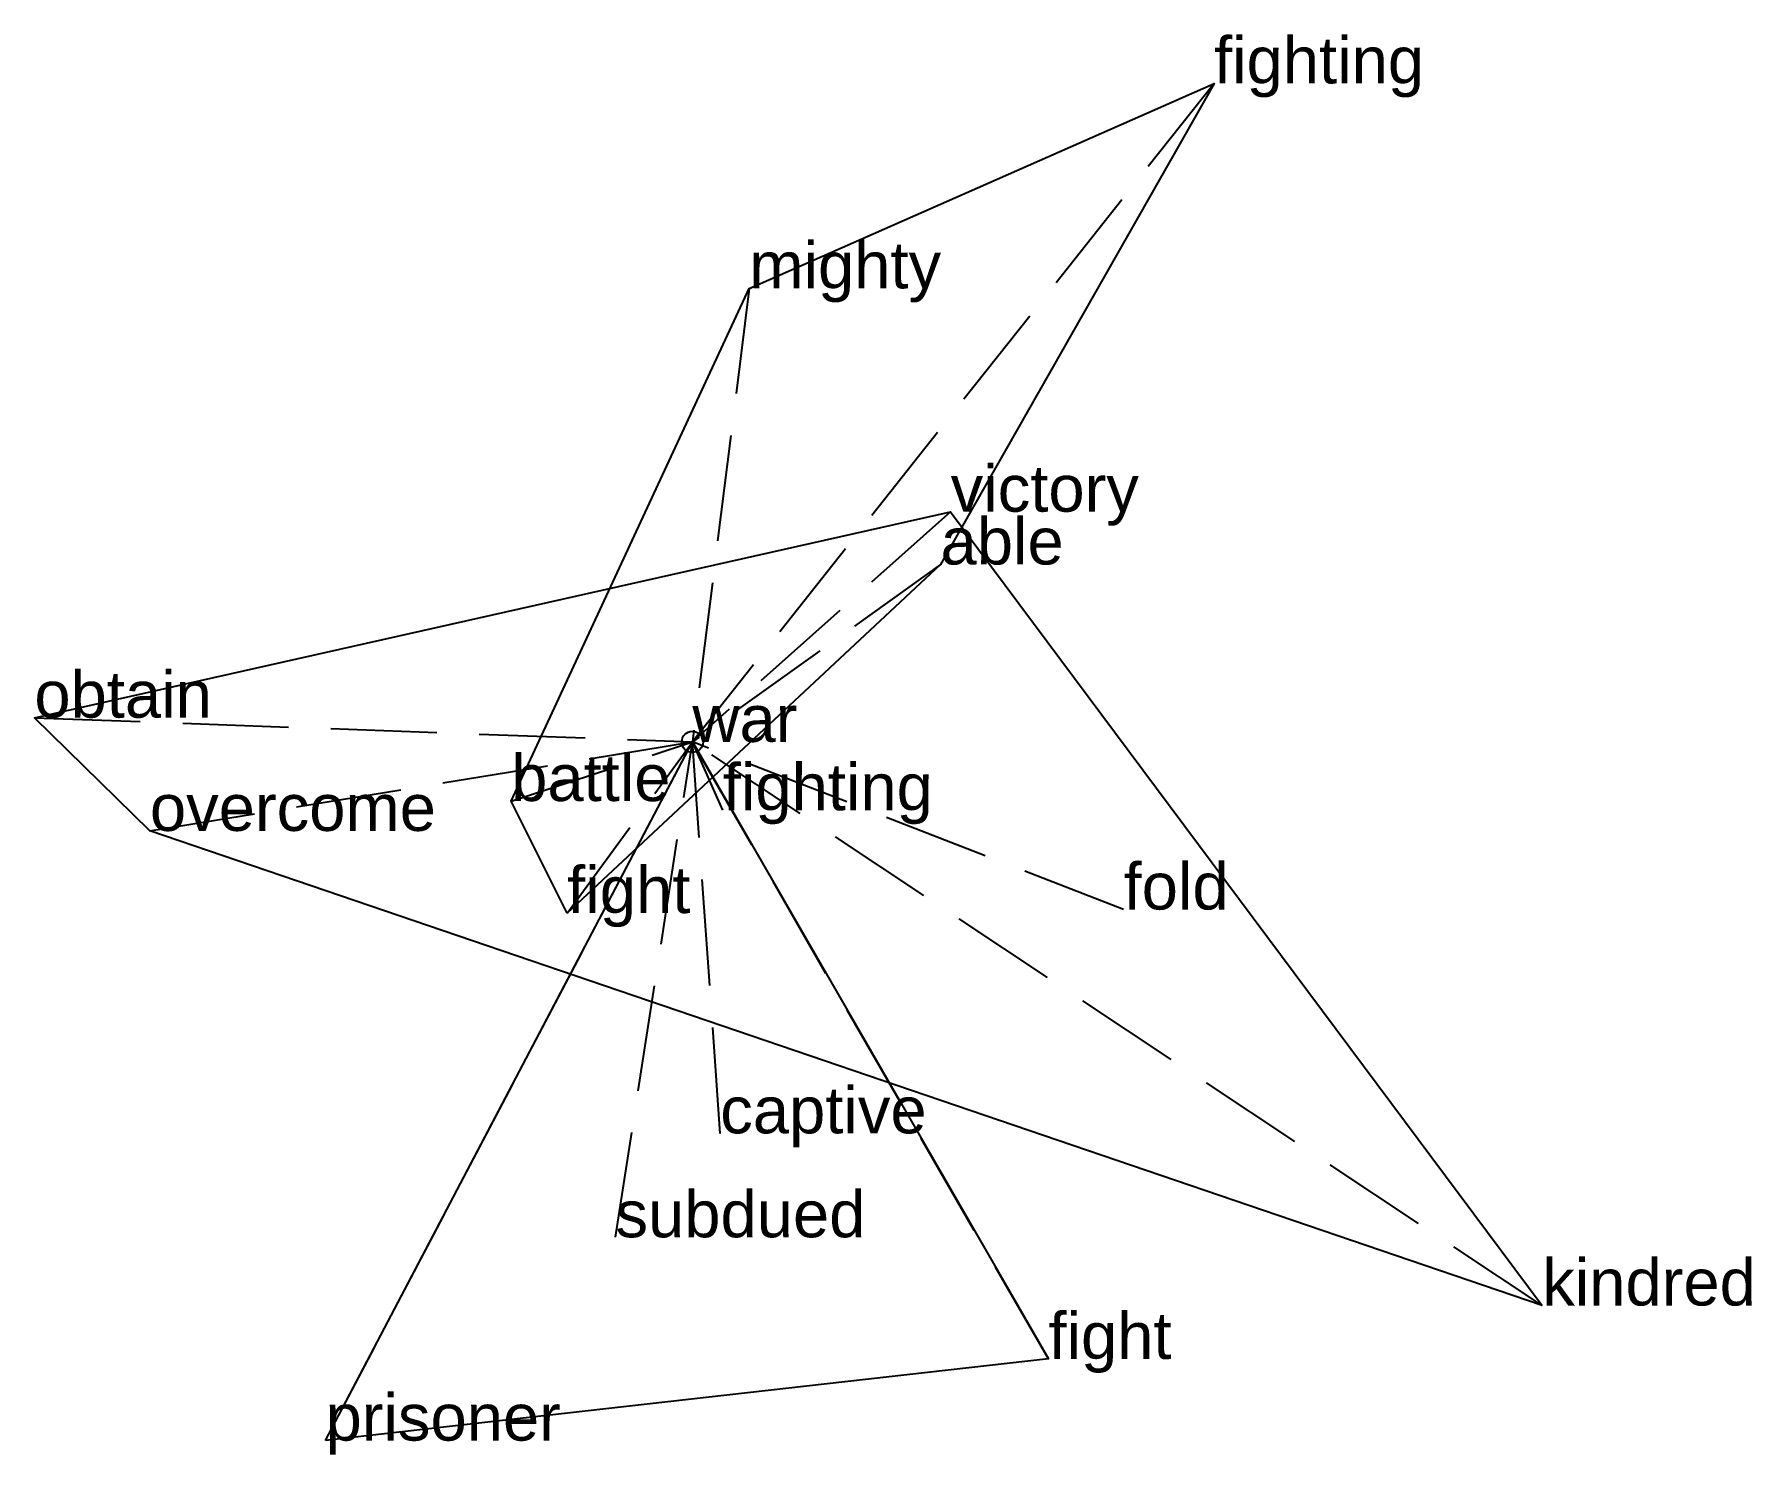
# Model space of a CAD drawing. Extents: x -1.55 to 2.5, y -1.68 to 1.67.
import ezdxf

# ---------------------------------------------------------------- set-up
doc = ezdxf.new("R2010")
doc.units = 0
doc.linetypes.add('DASHED2', pattern=[0.3, 0.25, -0.05])
for name, color, linetype in [('TEXT_nt', 1, 'CONTINUOUS'), ('TEXT_ot', 1, 'CONTINUOUS'), ('TEXT_q', 1, 'CONTINUOUS')]:
    doc.layers.add(name, color=color, linetype=linetype)
doc.styles.get("Standard").update_dxf_attribs({"font": 'arial.ttf'})

# ---------------------------------------------------------------- blocks, each defined once
blk = doc.blocks.new('ot-war')
at = {"layer": 'LINES_ot', "linetype": 'DASHED2'}
for p in [(1.2301, 1.5534), (0.134, 1.0699), (0.5852, 0.4186), (-0.4276, -0.1395), (-0.2953, -0.4038), (0, 0)]:
    blk.add_line(p, (0, 0), dxfattribs=at)
at = {"layer": 'ORIGIN_ot'}
blk.add_circle((0, 0), 0.025, dxfattribs=at)
at = {"layer": 'TEXT_ot'}
for s, p in [('fighting', (1.2301, 1.5534)), ('mighty', (0.134, 1.0699)), ('able', (0.5852, 0.4186)), ('war', (0, 0)), ('battle', (-0.4276, -0.1395)), ('fight', (-0.2953, -0.4038))]:
    blk.add_text(s, height=0.11, dxfattribs=at).set_placement(p)
blk = doc.blocks.new('nt-war')
at = {"layer": 'LINES_nt', "linetype": 'DASHED2'}
for p in [(0.609, 0.5431), (-1.552, 0.0572), (-1.2795, -0.2099), (0, 0), (1.0169, -0.3954), (2.0041, -1.3295)]:
    blk.add_line(p, (0, 0), dxfattribs=at)
at = {"layer": 'ORIGIN_nt'}
blk.add_circle((0, 0), 0.025, dxfattribs=at)
at = {"layer": 'TEXT_nt'}
for s, p in [('victory', (0.609, 0.5431)), ('obtain', (-1.552, 0.0572)), ('war', (0, 0)), ('overcome', (-1.2795, -0.2099)), ('fold', (1.0169, -0.3954)), ('kindred', (2.0041, -1.3295))]:
    blk.add_text(s, height=0.11, dxfattribs=at).set_placement(p)
blk = doc.blocks.new('q-war')
at = {"layer": 'LINES_q', "linetype": 'DASHED2'}
for p in [(-0.8653, -1.6482), (-0.1815, -1.1686), (0, 0), (0.0656, -0.9234), (0.8396, -1.4556), (0.0716, -0.1612)]:
    blk.add_line(p, (0, 0), dxfattribs=at)
at = {"layer": 'ORIGIN_q'}
blk.add_circle((0, 0), 0.025, dxfattribs=at)
at = {"layer": 'TEXT_q'}
for s, p in [('war', (0, 0)), ('fighting', (0.0716, -0.1612)), ('captive', (0.0656, -0.9234)), ('subdued', (-0.1815, -1.1686)), ('fight', (0.8396, -1.4556)), ('prisoner', (-0.8653, -1.6482))]:
    blk.add_text(s, height=0.11, dxfattribs=at).set_placement(p)

msp = doc.modelspace()

# ---------------------------------------------------------------- linework, layer by layer
at = {"layer": 'OUTLINE_nt', "linetype": 'CONTINUOUS'}
msp.add_polyline3d([(2.0041, -1.3295, 0), (-1.2795, -0.2099, 0), (-1.552, 0.0572, 0), (0.609, 0.5431, 0), (2.0041, -1.3295, 0)], close=True, dxfattribs=at)
at = {"layer": 'OUTLINE_ot', "linetype": 'CONTINUOUS'}
msp.add_polyline3d([(-0.2953, -0.4038, 0), (-0.4276, -0.1395, 0), (0.134, 1.0699, 0), (1.2301, 1.5534, 0), (0.5852, 0.4186, 0), (-0.2953, -0.4038, 0)], close=True, dxfattribs=at)
at = {"layer": 'OUTLINE_q', "linetype": 'CONTINUOUS'}
msp.add_polyline3d([(-0.8653, -1.6482, 0), (0, 0, 0), (0.8396, -1.4556, 0), (-0.8653, -1.6482, 0)], close=True, dxfattribs=at)

# ---------------------------------------------------------------- block references
for name in ['ot-war', 'nt-war', 'q-war']:
    msp.add_blockref(name, (0, 0))

doc.saveas('drawing.dxf')
